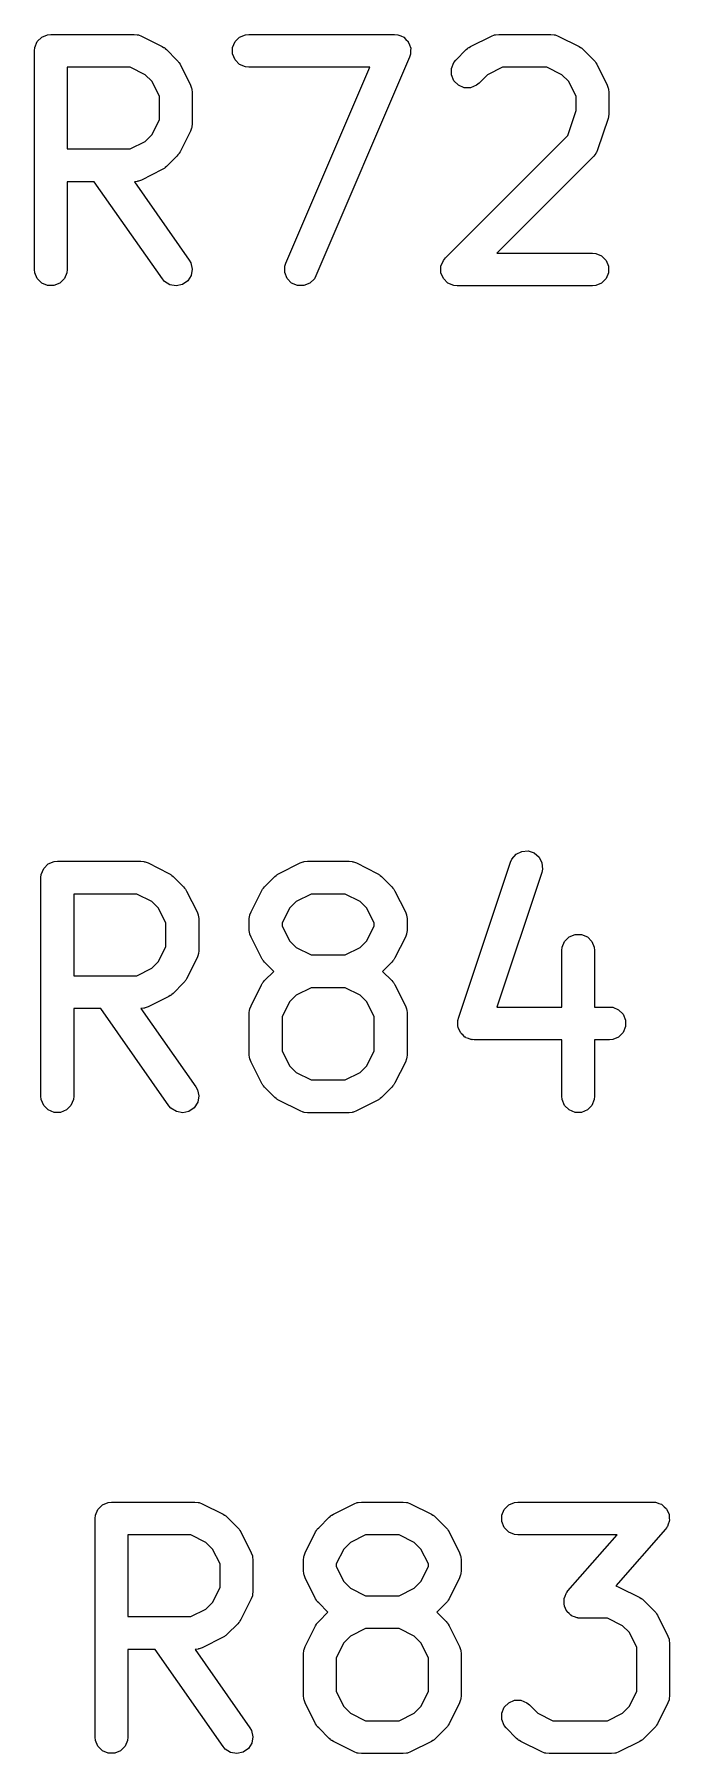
# Model space of a CAD drawing. Header units: inches. Extents: x 1.31 to 5.24, y -7.02 to -1.13.
# Drawn here: x 4.404 to 4.5183, y -2.4157 to -2.1063 of the extents above; entities that cross this region are included whole.
import ezdxf

# ---------------------------------------------------------------- set-up
doc = ezdxf.new("R2010")
doc.units = ezdxf.units.IN
doc.header["$MEASUREMENT"] = 0
doc.layers.add('F.Silkscreen', color=41, linetype='CONTINUOUS', true_color=0xf2eda1)

msp = doc.modelspace()

# ---------------------------------------------------------------- linework, layer by layer
at = {"layer": 'F.Silkscreen', "linetype": 'CONTINUOUS'}
for p, q in [((4.40446, -2.1076), (4.40528, -2.10679)), ((4.40528, -2.10679), (4.40634, -2.10635)), ((4.40634, -2.10635), (4.40692, -2.10629)), ((4.40692, -2.10629), (4.42192, -2.10629)), ((4.42192, -2.10629), (4.42249, -2.10635)), ((4.42249, -2.10635), (4.42259, -2.10639)), ((4.42259, -2.10639), (4.4227, -2.1064)), ((4.4227, -2.1064), (4.42324, -2.1066)), ((4.42324, -2.1066), (4.42699, -2.10848)), ((4.44008, -2.1076), (4.4409, -2.10679)), ((4.4409, -2.10679), (4.44196, -2.10635)), ((4.44196, -2.10635), (4.44254, -2.10629)), ((4.44254, -2.10629), (4.46879, -2.10629)), ((4.46879, -2.10629), (4.46936, -2.10635)), ((4.46936, -2.10635), (4.46938, -2.10636)), ((4.46938, -2.10636), (4.4694, -2.10636)), ((4.4694, -2.10636), (4.46991, -2.10658)), ((4.46991, -2.10658), (4.47043, -2.10679)), ((4.47043, -2.10679), (4.47044, -2.1068)), ((4.47044, -2.1068), (4.47046, -2.10681)), ((4.47046, -2.10681), (4.47084, -2.10721)), ((4.47084, -2.10721), (4.47124, -2.1076)), ((4.48246, -2.10848), (4.48621, -2.1066)), ((4.48621, -2.1066), (4.48675, -2.1064)), ((4.48675, -2.1064), (4.48686, -2.10639)), ((4.48686, -2.10639), (4.48696, -2.10635)), ((4.48696, -2.10635), (4.48753, -2.10629)), ((4.48753, -2.10629), (4.49691, -2.10629)), ((4.49691, -2.10629), (4.49748, -2.10635)), ((4.49748, -2.10635), (4.49758, -2.10639)), ((4.49758, -2.10639), (4.49769, -2.1064)), ((4.49769, -2.1064), (4.49823, -2.1066)), ((4.49823, -2.1066), (4.50198, -2.10848)), ((4.40397, -2.10924), (4.40402, -2.10867)), ((4.40397, -2.14861), (4.40397, -2.10924)), ((4.40402, -2.10867), (4.40446, -2.1076)), ((4.42699, -2.10848), (4.42723, -2.10863)), ((4.42723, -2.10863), (4.42731, -2.10866)), ((4.42731, -2.10866), (4.42739, -2.10873)), ((4.42739, -2.10873), (4.42748, -2.10879)), ((4.42748, -2.10879), (4.42753, -2.10885)), ((4.42753, -2.10885), (4.42775, -2.10903)), ((4.42775, -2.10903), (4.42963, -2.11091)), ((4.43964, -2.10867), (4.44008, -2.1076)), ((4.43964, -2.10982), (4.43964, -2.10867)), ((4.44008, -2.11089), (4.43964, -2.10982)), ((4.4715, -2.11041), (4.45463, -2.14978)), ((4.47124, -2.1076), (4.47125, -2.10762)), ((4.47125, -2.10762), (4.47126, -2.10763)), ((4.47126, -2.10763), (4.47147, -2.10815)), ((4.47147, -2.10815), (4.47168, -2.10867)), ((4.47167, -2.10986), (4.4715, -2.11041)), ((4.47168, -2.10982), (4.47167, -2.10984)), ((4.47167, -2.10984), (4.47167, -2.10986)), ((4.47168, -2.10867), (4.47168, -2.10869)), ((4.47168, -2.10869), (4.47169, -2.1087)), ((4.47169, -2.1087), (4.47168, -2.10926)), ((4.47168, -2.10926), (4.47168, -2.10982)), ((4.47982, -2.11091), (4.4817, -2.10903)), ((4.4817, -2.10903), (4.48192, -2.10885)), ((4.48192, -2.10885), (4.48197, -2.10879)), ((4.48197, -2.10879), (4.48206, -2.10873)), ((4.48206, -2.10873), (4.48214, -2.10866)), ((4.48214, -2.10866), (4.48221, -2.10863)), ((4.48221, -2.10863), (4.48246, -2.10848)), ((4.50198, -2.10848), (4.50222, -2.10863)), ((4.50222, -2.10863), (4.5023, -2.10866)), ((4.5023, -2.10866), (4.50238, -2.10873)), ((4.50238, -2.10873), (4.50247, -2.10879)), ((4.50247, -2.10879), (4.50252, -2.10885)), ((4.50252, -2.10885), (4.50274, -2.10903)), ((4.50274, -2.10903), (4.50462, -2.11091)), ((4.42122, -2.1122), (4.40987, -2.1122)), ((4.40987, -2.1122), (4.40987, -2.12691)), ((4.42392, -2.11355), (4.42122, -2.1122)), ((4.42963, -2.11091), (4.42981, -2.11113)), ((4.42981, -2.11113), (4.42987, -2.11118)), ((4.42987, -2.11118), (4.42993, -2.11127)), ((4.42993, -2.11127), (4.43, -2.11135)), ((4.43, -2.11135), (4.43003, -2.11143)), ((4.43003, -2.11143), (4.43018, -2.11167)), ((4.43018, -2.11167), (4.43206, -2.11542)), ((4.4409, -2.1117), (4.44008, -2.11089)), ((4.44196, -2.11214), (4.4409, -2.1117)), ((4.44254, -2.1122), (4.44196, -2.11214)), ((4.46431, -2.1122), (4.44254, -2.1122)), ((4.4492, -2.14745), (4.46431, -2.1122)), ((4.47901, -2.11242), (4.47945, -2.11135)), ((4.47901, -2.11357), (4.47901, -2.11242)), ((4.47945, -2.11135), (4.47982, -2.11091)), ((4.48823, -2.1122), (4.48553, -2.11355)), ((4.49621, -2.1122), (4.48823, -2.1122)), ((4.49891, -2.11355), (4.49621, -2.1122)), ((4.50462, -2.11091), (4.5048, -2.11113)), ((4.5048, -2.11113), (4.50486, -2.11118)), ((4.50486, -2.11118), (4.50492, -2.11127)), ((4.50492, -2.11127), (4.50499, -2.11135)), ((4.50499, -2.11135), (4.50502, -2.11143)), ((4.50502, -2.11143), (4.50517, -2.11167)), ((4.50517, -2.11167), (4.50705, -2.11542)), ((4.42511, -2.11474), (4.42392, -2.11355)), ((4.42646, -2.11744), (4.42511, -2.11474)), ((4.43206, -2.11542), (4.43226, -2.11596)), ((4.43226, -2.11596), (4.43227, -2.11607)), ((4.43227, -2.11607), (4.43231, -2.11617)), ((4.43231, -2.11617), (4.43237, -2.11674)), ((4.47945, -2.11463), (4.47901, -2.11357)), ((4.48027, -2.11545), (4.47945, -2.11463)), ((4.48133, -2.11589), (4.48027, -2.11545)), ((4.48248, -2.11589), (4.48133, -2.11589)), ((4.48355, -2.11545), (4.48248, -2.11589)), ((4.484, -2.11508), (4.48355, -2.11545)), ((4.48553, -2.11355), (4.484, -2.11508)), ((4.5001, -2.11474), (4.49891, -2.11355)), ((4.50145, -2.11744), (4.5001, -2.11474)), ((4.50705, -2.11542), (4.50725, -2.11596)), ((4.50725, -2.11596), (4.50726, -2.11607)), ((4.50726, -2.11607), (4.5073, -2.11617)), ((4.5073, -2.11617), (4.50736, -2.11674)), ((4.42646, -2.12167), (4.42646, -2.11744)), ((4.43237, -2.11674), (4.43237, -2.12237)), ((4.50145, -2.12001), (4.50145, -2.11744)), ((4.50736, -2.11674), (4.50736, -2.12049)), ((4.42511, -2.12437), (4.42646, -2.12167)), ((4.43237, -2.12237), (4.43231, -2.12294)), ((4.49995, -2.12452), (4.50145, -2.12001)), ((4.50721, -2.12143), (4.50533, -2.12705)), ((4.50727, -2.12114), (4.50721, -2.12143)), ((4.5073, -2.12107), (4.50727, -2.12114)), ((4.50731, -2.12096), (4.5073, -2.12107)), ((4.50734, -2.12086), (4.50731, -2.12096)), ((4.50736, -2.12049), (4.50733, -2.12079)), ((4.50733, -2.12079), (4.50734, -2.12086)), ((4.42122, -2.12691), (4.42392, -2.12557)), ((4.42392, -2.12557), (4.42511, -2.12437)), ((4.43206, -2.12369), (4.43018, -2.12744)), ((4.43226, -2.12315), (4.43206, -2.12369)), ((4.43227, -2.12304), (4.43226, -2.12315)), ((4.43231, -2.12294), (4.43227, -2.12304)), ((4.47795, -2.14653), (4.49995, -2.12452)), ((4.40987, -2.12691), (4.42122, -2.12691)), ((4.42963, -2.12821), (4.42775, -2.13008)), ((4.42981, -2.12798), (4.42963, -2.12821)), ((4.42987, -2.12793), (4.42981, -2.12798)), ((4.42993, -2.12784), (4.42987, -2.12793)), ((4.43, -2.12776), (4.42993, -2.12784)), ((4.43003, -2.12769), (4.43, -2.12776)), ((4.43018, -2.12744), (4.43003, -2.12769)), ((4.50462, -2.12821), (4.48716, -2.14566)), ((4.50499, -2.12776), (4.50462, -2.12821)), ((4.50503, -2.12766), (4.50499, -2.12776)), ((4.5051, -2.12758), (4.50503, -2.12766)), ((4.50533, -2.12705), (4.5051, -2.12758)), ((4.42699, -2.13063), (4.42324, -2.13251)), ((4.42723, -2.13048), (4.42699, -2.13063)), ((4.42731, -2.13045), (4.42723, -2.13048)), ((4.42739, -2.13038), (4.42731, -2.13045)), ((4.42748, -2.13033), (4.42739, -2.13038)), ((4.42753, -2.13027), (4.42748, -2.13033)), ((4.42775, -2.13008), (4.42753, -2.13027)), ((4.41475, -2.13282), (4.40987, -2.13282)), ((4.40987, -2.13282), (4.40987, -2.14861)), ((4.427, -2.15031), (4.41475, -2.13282)), ((4.42249, -2.13276), (4.42196, -2.13282)), ((4.42196, -2.13282), (4.43183, -2.14692)), ((4.42259, -2.13272), (4.42249, -2.13276)), ((4.4227, -2.13272), (4.42259, -2.13272)), ((4.42324, -2.13251), (4.4227, -2.13272)), ((4.43183, -2.14692), (4.43212, -2.14743)), ((4.43212, -2.14743), (4.43237, -2.14855)), ((4.44902, -2.148), (4.4492, -2.14745)), ((4.47714, -2.14804), (4.47758, -2.14697)), ((4.47758, -2.14697), (4.47795, -2.14653)), ((4.48716, -2.14566), (4.50441, -2.14566)), ((4.50441, -2.14566), (4.50498, -2.14572)), ((4.50498, -2.14572), (4.50605, -2.14616)), ((4.50605, -2.14616), (4.50686, -2.14697)), ((4.50686, -2.14697), (4.5073, -2.14804)), ((4.40402, -2.14919), (4.40397, -2.14861)), ((4.40446, -2.15026), (4.40402, -2.14919)), ((4.40528, -2.15107), (4.40446, -2.15026)), ((4.40937, -2.15026), (4.40856, -2.15107)), ((4.40981, -2.14919), (4.40937, -2.15026)), ((4.40987, -2.14861), (4.40981, -2.14919)), ((4.42737, -2.15075), (4.427, -2.15031)), ((4.43155, -2.15066), (4.4306, -2.15132)), ((4.43217, -2.14969), (4.43155, -2.15066)), ((4.43237, -2.14855), (4.43217, -2.14969)), ((4.44901, -2.14916), (4.44902, -2.148)), ((4.44944, -2.15023), (4.44901, -2.14916)), ((4.45024, -2.15105), (4.44944, -2.15023)), ((4.45435, -2.15029), (4.45352, -2.15109)), ((4.45463, -2.14978), (4.45435, -2.15029)), ((4.47714, -2.14919), (4.47714, -2.14804)), ((4.47758, -2.15026), (4.47714, -2.14919)), ((4.47839, -2.15107), (4.47758, -2.15026)), ((4.50686, -2.15026), (4.50605, -2.15107)), ((4.5073, -2.14919), (4.50686, -2.15026)), ((4.5073, -2.14804), (4.5073, -2.14919)), ((4.40634, -2.15151), (4.40528, -2.15107)), ((4.40749, -2.15151), (4.40634, -2.15151)), ((4.40856, -2.15107), (4.40749, -2.15151)), ((4.42834, -2.15137), (4.42737, -2.15075)), ((4.42948, -2.15157), (4.42834, -2.15137)), ((4.4306, -2.15132), (4.42948, -2.15157)), ((4.4513, -2.1515), (4.45024, -2.15105)), ((4.45245, -2.15152), (4.4513, -2.1515)), ((4.45352, -2.15109), (4.45245, -2.15152)), ((4.47946, -2.15151), (4.47839, -2.15107)), ((4.48003, -2.15157), (4.47946, -2.15151)), ((4.50441, -2.15157), (4.48003, -2.15157)), ((4.50498, -2.15151), (4.50441, -2.15157)), ((4.50605, -2.15107), (4.50498, -2.15151)), ((4.40564, -2.25642), (4.40646, -2.25561)), ((4.40646, -2.25561), (4.40752, -2.25517)), ((4.40752, -2.25517), (4.4081, -2.25511)), ((4.4081, -2.25511), (4.4231, -2.25511)), ((4.4231, -2.25511), (4.42367, -2.25517)), ((4.42367, -2.25517), (4.42377, -2.25521)), ((4.42377, -2.25521), (4.42388, -2.25522)), ((4.42388, -2.25522), (4.42442, -2.25542)), ((4.42442, -2.25542), (4.42817, -2.2573)), ((4.44802, -2.2573), (4.45177, -2.25542)), ((4.45177, -2.25542), (4.45231, -2.25522)), ((4.45231, -2.25522), (4.45242, -2.25521)), ((4.45242, -2.25521), (4.45252, -2.25517)), ((4.45252, -2.25517), (4.45309, -2.25511)), ((4.45309, -2.25511), (4.46059, -2.25511)), ((4.46059, -2.25511), (4.46117, -2.25517)), ((4.46117, -2.25517), (4.46127, -2.25521)), ((4.46127, -2.25521), (4.46137, -2.25522)), ((4.46137, -2.25522), (4.46191, -2.25542)), ((4.46191, -2.25542), (4.46566, -2.2573)), ((4.48029, -2.28338), (4.48966, -2.25526)), ((4.48966, -2.25526), (4.4899, -2.25473)), ((4.4899, -2.25473), (4.49065, -2.25386)), ((4.49065, -2.25386), (4.49168, -2.25334)), ((4.49168, -2.25334), (4.49283, -2.25326)), ((4.49283, -2.25326), (4.49393, -2.25362)), ((4.49393, -2.25362), (4.4948, -2.25438)), ((4.4948, -2.25438), (4.49531, -2.25541)), ((4.49531, -2.25541), (4.49539, -2.25656)), ((4.40515, -2.25806), (4.4052, -2.25749)), ((4.40515, -2.29743), (4.40515, -2.25806)), ((4.4052, -2.25749), (4.40564, -2.25642)), ((4.42817, -2.2573), (4.42842, -2.25745)), ((4.42842, -2.25745), (4.42849, -2.25748)), ((4.42849, -2.25748), (4.42857, -2.25755)), ((4.42857, -2.25755), (4.42866, -2.25761)), ((4.42866, -2.25761), (4.42871, -2.25766)), ((4.42871, -2.25766), (4.42893, -2.25785)), ((4.42893, -2.25785), (4.43081, -2.25973)), ((4.44538, -2.25973), (4.44726, -2.25785)), ((4.44726, -2.25785), (4.44748, -2.25766)), ((4.44748, -2.25766), (4.44753, -2.25761)), ((4.44753, -2.25761), (4.44762, -2.25755)), ((4.44762, -2.25755), (4.4477, -2.25748)), ((4.4477, -2.25748), (4.44778, -2.25745)), ((4.44778, -2.25745), (4.44802, -2.2573)), ((4.46566, -2.2573), (4.46591, -2.25745)), ((4.46591, -2.25745), (4.46598, -2.25748)), ((4.46598, -2.25748), (4.46606, -2.25755)), ((4.46606, -2.25755), (4.46615, -2.25761)), ((4.46615, -2.25761), (4.4662, -2.25766)), ((4.4662, -2.25766), (4.46643, -2.25785)), ((4.46643, -2.25785), (4.4683, -2.25973)), ((4.49526, -2.25712), (4.48719, -2.28136)), ((4.49539, -2.25656), (4.49526, -2.25712)), ((4.4224, -2.26102), (4.41105, -2.26102)), ((4.41105, -2.26102), (4.41105, -2.27573)), ((4.4251, -2.26237), (4.4224, -2.26102)), ((4.43081, -2.25973), (4.431, -2.25995)), ((4.431, -2.25995), (4.43105, -2.26)), ((4.43105, -2.26), (4.43111, -2.26009)), ((4.43111, -2.26009), (4.43118, -2.26017)), ((4.43118, -2.26017), (4.43121, -2.26024)), ((4.43121, -2.26024), (4.43136, -2.26049)), ((4.43136, -2.26049), (4.43324, -2.26424)), ((4.44295, -2.26424), (4.44483, -2.26049)), ((4.44483, -2.26049), (4.44498, -2.26024)), ((4.44498, -2.26024), (4.44501, -2.26017)), ((4.44501, -2.26017), (4.44508, -2.26009)), ((4.44508, -2.26009), (4.44514, -2.26)), ((4.44514, -2.26), (4.4452, -2.25995)), ((4.4452, -2.25995), (4.44538, -2.25973)), ((4.45379, -2.26102), (4.45109, -2.26237)), ((4.4599, -2.26102), (4.45379, -2.26102)), ((4.46259, -2.26237), (4.4599, -2.26102)), ((4.4683, -2.25973), (4.46849, -2.25995)), ((4.46849, -2.25995), (4.46855, -2.26)), ((4.46855, -2.26), (4.46861, -2.26009)), ((4.46861, -2.26009), (4.46867, -2.26017)), ((4.46867, -2.26017), (4.4687, -2.26024)), ((4.4687, -2.26024), (4.46886, -2.26049)), ((4.46886, -2.26049), (4.47073, -2.26424)), ((4.42629, -2.26356), (4.4251, -2.26237)), ((4.42764, -2.26626), (4.42629, -2.26356)), ((4.43324, -2.26424), (4.43344, -2.26478)), ((4.43344, -2.26478), (4.43345, -2.26489)), ((4.43345, -2.26489), (4.43349, -2.26499)), ((4.43349, -2.26499), (4.43355, -2.26556)), ((4.44264, -2.26556), (4.4427, -2.26499)), ((4.4427, -2.26499), (4.44274, -2.26489)), ((4.44274, -2.26489), (4.44275, -2.26478)), ((4.44275, -2.26478), (4.44295, -2.26424)), ((4.4499, -2.26356), (4.44855, -2.26626)), ((4.45109, -2.26237), (4.4499, -2.26356)), ((4.46379, -2.26356), (4.46259, -2.26237)), ((4.46514, -2.26626), (4.46379, -2.26356)), ((4.47073, -2.26424), (4.47094, -2.26478)), ((4.47094, -2.26478), (4.47095, -2.26489)), ((4.47095, -2.26489), (4.47099, -2.26499)), ((4.47099, -2.26499), (4.47104, -2.26556)), ((4.42764, -2.27049), (4.42764, -2.26626)), ((4.43355, -2.26556), (4.43355, -2.27119)), ((4.44264, -2.26744), (4.44264, -2.26556)), ((4.4427, -2.26801), (4.44264, -2.26744)), ((4.44274, -2.26811), (4.4427, -2.26801)), ((4.44275, -2.26822), (4.44274, -2.26811)), ((4.44295, -2.26876), (4.44275, -2.26822)), ((4.44855, -2.26626), (4.44855, -2.26674)), ((4.44855, -2.26674), (4.4499, -2.26944)), ((4.46379, -2.26944), (4.46514, -2.26674)), ((4.46514, -2.26674), (4.46514, -2.26626)), ((4.47094, -2.26822), (4.47073, -2.26876)), ((4.47095, -2.26811), (4.47094, -2.26822)), ((4.47099, -2.26801), (4.47095, -2.26811)), ((4.47104, -2.26744), (4.47099, -2.26801)), ((4.47104, -2.26556), (4.47104, -2.26744)), ((4.42629, -2.27319), (4.42764, -2.27049)), ((4.43355, -2.27119), (4.43349, -2.27176)), ((4.44483, -2.27251), (4.44295, -2.26876)), ((4.4499, -2.26944), (4.45109, -2.27064)), ((4.45109, -2.27064), (4.45379, -2.27198)), ((4.4599, -2.27198), (4.46259, -2.27064)), ((4.46259, -2.27064), (4.46379, -2.26944)), ((4.47073, -2.26876), (4.46886, -2.27251)), ((4.49888, -2.27119), (4.49894, -2.27061)), ((4.49888, -2.28136), (4.49888, -2.27119)), ((4.49894, -2.27061), (4.49938, -2.26955)), ((4.49938, -2.26955), (4.5002, -2.26873)), ((4.5002, -2.26873), (4.50126, -2.26829)), ((4.50126, -2.26829), (4.50241, -2.26829)), ((4.50241, -2.26829), (4.50348, -2.26873)), ((4.50348, -2.26873), (4.50429, -2.26955)), ((4.50429, -2.26955), (4.50473, -2.27061)), ((4.50473, -2.27061), (4.50479, -2.27119)), ((4.50479, -2.27119), (4.50479, -2.28136)), ((4.4224, -2.27573), (4.4251, -2.27438)), ((4.4251, -2.27438), (4.42629, -2.27319)), ((4.43324, -2.27251), (4.43136, -2.27626)), ((4.43344, -2.27197), (4.43324, -2.27251)), ((4.43345, -2.27186), (4.43344, -2.27197)), ((4.43349, -2.27176), (4.43345, -2.27186)), ((4.44498, -2.27276), (4.44483, -2.27251)), ((4.44501, -2.27283), (4.44498, -2.27276)), ((4.44508, -2.27291), (4.44501, -2.27283)), ((4.44514, -2.273), (4.44508, -2.27291)), ((4.4452, -2.27305), (4.44514, -2.273)), ((4.44538, -2.27327), (4.4452, -2.27305)), ((4.44704, -2.27494), (4.44538, -2.27327)), ((4.45379, -2.27198), (4.4599, -2.27198)), ((4.4683, -2.27327), (4.46664, -2.27494)), ((4.46849, -2.27305), (4.4683, -2.27327)), ((4.46855, -2.273), (4.46849, -2.27305)), ((4.46861, -2.27291), (4.46855, -2.273)), ((4.46867, -2.27283), (4.46861, -2.27291)), ((4.4687, -2.27276), (4.46867, -2.27283)), ((4.46886, -2.27251), (4.4687, -2.27276)), ((4.41105, -2.27573), (4.4224, -2.27573)), ((4.43081, -2.27702), (4.42893, -2.2789)), ((4.431, -2.2768), (4.43081, -2.27702)), ((4.43105, -2.27675), (4.431, -2.2768)), ((4.43111, -2.27666), (4.43105, -2.27675)), ((4.43118, -2.27658), (4.43111, -2.27666)), ((4.43121, -2.27651), (4.43118, -2.27658)), ((4.43136, -2.27626), (4.43121, -2.27651)), ((4.44295, -2.28112), (4.44483, -2.27737)), ((4.44483, -2.27737), (4.44498, -2.27712)), ((4.44498, -2.27712), (4.44501, -2.27705)), ((4.44501, -2.27705), (4.44508, -2.27696)), ((4.44508, -2.27696), (4.44514, -2.27688)), ((4.44514, -2.27688), (4.4452, -2.27682)), ((4.4452, -2.27682), (4.44538, -2.2766)), ((4.44538, -2.2766), (4.44704, -2.27494)), ((4.46664, -2.27494), (4.4683, -2.2766)), ((4.4683, -2.2766), (4.46849, -2.27682)), ((4.46849, -2.27682), (4.46855, -2.27688)), ((4.46855, -2.27688), (4.46861, -2.27696)), ((4.46861, -2.27696), (4.46867, -2.27705)), ((4.46867, -2.27705), (4.4687, -2.27712)), ((4.4687, -2.27712), (4.46886, -2.27737)), ((4.46886, -2.27737), (4.47073, -2.28112)), ((4.42817, -2.27945), (4.42442, -2.28133)), ((4.42842, -2.2793), (4.42817, -2.27945)), ((4.42849, -2.27927), (4.42842, -2.2793)), ((4.42857, -2.2792), (4.42849, -2.27927)), ((4.42866, -2.27914), (4.42857, -2.2792)), ((4.42871, -2.27909), (4.42866, -2.27914)), ((4.42893, -2.2789), (4.42871, -2.27909)), ((4.4499, -2.28044), (4.44855, -2.28313)), ((4.45109, -2.27924), (4.4499, -2.28044)), ((4.45379, -2.27789), (4.45109, -2.27924)), ((4.4599, -2.27789), (4.45379, -2.27789)), ((4.46259, -2.27924), (4.4599, -2.27789)), ((4.46379, -2.28044), (4.46259, -2.27924)), ((4.46514, -2.28313), (4.46379, -2.28044)), ((4.41594, -2.28164), (4.41105, -2.28164)), ((4.41105, -2.28164), (4.41105, -2.29743)), ((4.42818, -2.29913), (4.41594, -2.28164)), ((4.42367, -2.28158), (4.42314, -2.28163)), ((4.42314, -2.28163), (4.43302, -2.29574)), ((4.42377, -2.28154), (4.42367, -2.28158)), ((4.42388, -2.28153), (4.42377, -2.28154)), ((4.42442, -2.28133), (4.42388, -2.28153)), ((4.44264, -2.28244), (4.4427, -2.28186)), ((4.44264, -2.28993), (4.44264, -2.28244)), ((4.4427, -2.28186), (4.44274, -2.28176)), ((4.44274, -2.28176), (4.44275, -2.28166)), ((4.44275, -2.28166), (4.44295, -2.28112)), ((4.44855, -2.28313), (4.44855, -2.28924)), ((4.46514, -2.28924), (4.46514, -2.28313)), ((4.47073, -2.28112), (4.47094, -2.28166)), ((4.47094, -2.28166), (4.47095, -2.28176)), ((4.47095, -2.28176), (4.47099, -2.28186)), ((4.47099, -2.28186), (4.47104, -2.28244)), ((4.47104, -2.28244), (4.47104, -2.28993)), ((4.48019, -2.28373), (4.48022, -2.28366)), ((4.48022, -2.28366), (4.48029, -2.28338)), ((4.48719, -2.28136), (4.49888, -2.28136)), ((4.50479, -2.28136), (4.50746, -2.28136)), ((4.50746, -2.28136), (4.50804, -2.28141)), ((4.50804, -2.28141), (4.5091, -2.28186)), ((4.5091, -2.28186), (4.50992, -2.28267)), ((4.50992, -2.28267), (4.51036, -2.28373)), ((4.48016, -2.28394), (4.48019, -2.28379)), ((4.48019, -2.28441), (4.48016, -2.28394)), ((4.48019, -2.28379), (4.48019, -2.28373)), ((4.48019, -2.28489), (4.48019, -2.28441)), ((4.48023, -2.28498), (4.48019, -2.28489)), ((4.48024, -2.28509), (4.48023, -2.28498)), ((4.48045, -2.28551), (4.48024, -2.28509)), ((4.48063, -2.28595), (4.48045, -2.28551)), ((4.48071, -2.28603), (4.48063, -2.28595)), ((4.48076, -2.28612), (4.48071, -2.28603)), ((4.48111, -2.28643), (4.48076, -2.28612)), ((4.48145, -2.28677), (4.48111, -2.28643)), ((4.48155, -2.28681), (4.48145, -2.28677)), ((4.48163, -2.28688), (4.48155, -2.28681)), ((4.5091, -2.28677), (4.50804, -2.28721)), ((4.50992, -2.28595), (4.5091, -2.28677)), ((4.51036, -2.28489), (4.50992, -2.28595)), ((4.51036, -2.28373), (4.51036, -2.28489)), ((4.44855, -2.28924), (4.4499, -2.29194)), ((4.46379, -2.29194), (4.46514, -2.28924)), ((4.48208, -2.28703), (4.48163, -2.28688)), ((4.48251, -2.28721), (4.48208, -2.28703)), ((4.48266, -2.28722), (4.48251, -2.28721)), ((4.48272, -2.28724), (4.48266, -2.28722)), ((4.4828, -2.28723), (4.48272, -2.28724)), ((4.48309, -2.28726), (4.4828, -2.28723)), ((4.49888, -2.28726), (4.48309, -2.28726)), ((4.49888, -2.29743), (4.49888, -2.28726)), ((4.50746, -2.28726), (4.50479, -2.28726)), ((4.50479, -2.28726), (4.50479, -2.29743)), ((4.50804, -2.28721), (4.50746, -2.28726)), ((4.4427, -2.29051), (4.44264, -2.28993)), ((4.44274, -2.29061), (4.4427, -2.29051)), ((4.44275, -2.29071), (4.44274, -2.29061)), ((4.44295, -2.29126), (4.44275, -2.29071)), ((4.44483, -2.295), (4.44295, -2.29126)), ((4.4499, -2.29194), (4.45109, -2.29313)), ((4.46259, -2.29313), (4.46379, -2.29194)), ((4.47073, -2.29126), (4.46886, -2.295)), ((4.47094, -2.29071), (4.47073, -2.29126)), ((4.47095, -2.29061), (4.47094, -2.29071)), ((4.47099, -2.29051), (4.47095, -2.29061)), ((4.47104, -2.28993), (4.47099, -2.29051)), ((4.43302, -2.29574), (4.4333, -2.29624)), ((4.44498, -2.29525), (4.44483, -2.295)), ((4.44501, -2.29532), (4.44498, -2.29525)), ((4.44508, -2.29541), (4.44501, -2.29532)), ((4.44514, -2.29549), (4.44508, -2.29541)), ((4.4452, -2.29555), (4.44514, -2.29549)), ((4.44538, -2.29577), (4.4452, -2.29555)), ((4.44726, -2.29765), (4.44538, -2.29577)), ((4.45109, -2.29313), (4.45379, -2.29448)), ((4.45379, -2.29448), (4.4599, -2.29448)), ((4.4599, -2.29448), (4.46259, -2.29313)), ((4.4683, -2.29577), (4.46643, -2.29765)), ((4.46849, -2.29555), (4.4683, -2.29577)), ((4.46855, -2.29549), (4.46849, -2.29555)), ((4.46861, -2.29541), (4.46855, -2.29549)), ((4.46867, -2.29532), (4.46861, -2.29541)), ((4.4687, -2.29525), (4.46867, -2.29532)), ((4.46886, -2.295), (4.4687, -2.29525)), ((4.4052, -2.29801), (4.40515, -2.29743)), ((4.40564, -2.29907), (4.4052, -2.29801)), ((4.40646, -2.29989), (4.40564, -2.29907)), ((4.41055, -2.29907), (4.40974, -2.29989)), ((4.41099, -2.29801), (4.41055, -2.29907)), ((4.41105, -2.29743), (4.41099, -2.29801)), ((4.42855, -2.29957), (4.42818, -2.29913)), ((4.43335, -2.2985), (4.43273, -2.29948)), ((4.4333, -2.29624), (4.43355, -2.29737)), ((4.43355, -2.29737), (4.43335, -2.2985)), ((4.44748, -2.29783), (4.44726, -2.29765)), ((4.44753, -2.29789), (4.44748, -2.29783)), ((4.44762, -2.29795), (4.44753, -2.29789)), ((4.4477, -2.29801), (4.44762, -2.29795)), ((4.44778, -2.29804), (4.4477, -2.29801)), ((4.44802, -2.2982), (4.44778, -2.29804)), ((4.45177, -2.30007), (4.44802, -2.2982)), ((4.46566, -2.2982), (4.46191, -2.30007)), ((4.46591, -2.29804), (4.46566, -2.2982)), ((4.46598, -2.29801), (4.46591, -2.29804)), ((4.46606, -2.29795), (4.46598, -2.29801)), ((4.46615, -2.29789), (4.46606, -2.29795)), ((4.4662, -2.29783), (4.46615, -2.29789)), ((4.46643, -2.29765), (4.4662, -2.29783)), ((4.49894, -2.29801), (4.49888, -2.29743)), ((4.49938, -2.29907), (4.49894, -2.29801)), ((4.5002, -2.29989), (4.49938, -2.29907)), ((4.50429, -2.29907), (4.50348, -2.29989)), ((4.50473, -2.29801), (4.50429, -2.29907)), ((4.50479, -2.29743), (4.50473, -2.29801)), ((4.40752, -2.30033), (4.40646, -2.29989)), ((4.40868, -2.30033), (4.40752, -2.30033)), ((4.40974, -2.29989), (4.40868, -2.30033)), ((4.42953, -2.30019), (4.42855, -2.29957)), ((4.43066, -2.30039), (4.42953, -2.30019)), ((4.43178, -2.30014), (4.43066, -2.30039)), ((4.43273, -2.29948), (4.43178, -2.30014)), ((4.45231, -2.30028), (4.45177, -2.30007)), ((4.45242, -2.30029), (4.45231, -2.30028)), ((4.45252, -2.30033), (4.45242, -2.30029)), ((4.45309, -2.30039), (4.45252, -2.30033)), ((4.46059, -2.30039), (4.45309, -2.30039)), ((4.46117, -2.30033), (4.46059, -2.30039)), ((4.46127, -2.30029), (4.46117, -2.30033)), ((4.46137, -2.30028), (4.46127, -2.30029)), ((4.46191, -2.30007), (4.46137, -2.30028)), ((4.50126, -2.30033), (4.5002, -2.29989)), ((4.50241, -2.30033), (4.50126, -2.30033)), ((4.50348, -2.29989), (4.50241, -2.30033)), ((4.41489, -2.37342), (4.41495, -2.37284)), ((4.41489, -2.41279), (4.41489, -2.37342)), ((4.41495, -2.37284), (4.41539, -2.37178)), ((4.41539, -2.37178), (4.4162, -2.37096)), ((4.4162, -2.37096), (4.41727, -2.37052)), ((4.41727, -2.37052), (4.41784, -2.37047)), ((4.41784, -2.37047), (4.43284, -2.37047)), ((4.43284, -2.37047), (4.43342, -2.37052)), ((4.43342, -2.37052), (4.43352, -2.37056)), ((4.43352, -2.37056), (4.43362, -2.37057)), ((4.43362, -2.37057), (4.43416, -2.37078)), ((4.43416, -2.37078), (4.43791, -2.37265)), ((4.43791, -2.37265), (4.43816, -2.37281)), ((4.43816, -2.37281), (4.43823, -2.37284)), ((4.43823, -2.37284), (4.43831, -2.3729)), ((4.43831, -2.3729), (4.4384, -2.37296)), ((4.4384, -2.37296), (4.43845, -2.37302)), ((4.43845, -2.37302), (4.43868, -2.3732)), ((4.43868, -2.3732), (4.44055, -2.37508)), ((4.45513, -2.37508), (4.457, -2.3732)), ((4.457, -2.3732), (4.45723, -2.37302)), ((4.45723, -2.37302), (4.45728, -2.37296)), ((4.45728, -2.37296), (4.45737, -2.3729)), ((4.45737, -2.3729), (4.45745, -2.37284)), ((4.45745, -2.37284), (4.45752, -2.37281)), ((4.45752, -2.37281), (4.45777, -2.37265)), ((4.45777, -2.37265), (4.46152, -2.37078)), ((4.46152, -2.37078), (4.46206, -2.37057)), ((4.46206, -2.37057), (4.46216, -2.37056)), ((4.46216, -2.37056), (4.46226, -2.37052)), ((4.46226, -2.37052), (4.46284, -2.37047)), ((4.46284, -2.37047), (4.47034, -2.37047)), ((4.47034, -2.37047), (4.47091, -2.37052)), ((4.47091, -2.37052), (4.47101, -2.37056)), ((4.47101, -2.37056), (4.47112, -2.37057)), ((4.47112, -2.37057), (4.47166, -2.37078)), ((4.47166, -2.37078), (4.47541, -2.37265)), ((4.47541, -2.37265), (4.47565, -2.37281)), ((4.47565, -2.37281), (4.47573, -2.37284)), ((4.47573, -2.37284), (4.47581, -2.3729)), ((4.47581, -2.3729), (4.4759, -2.37296)), ((4.4759, -2.37296), (4.47595, -2.37302)), ((4.47595, -2.37302), (4.47617, -2.3732)), ((4.47617, -2.3732), (4.47805, -2.37508)), ((4.48806, -2.37284), (4.4885, -2.37178)), ((4.48806, -2.37399), (4.48806, -2.37284)), ((4.4885, -2.37178), (4.48932, -2.37096)), ((4.48932, -2.37096), (4.49038, -2.37052)), ((4.49038, -2.37052), (4.49096, -2.37047)), ((4.49096, -2.37047), (4.51533, -2.37047)), ((4.51533, -2.37047), (4.51564, -2.3705)), ((4.51564, -2.3705), (4.51571, -2.37049)), ((4.51571, -2.37049), (4.51577, -2.37051)), ((4.51577, -2.37051), (4.51591, -2.37052)), ((4.51591, -2.37052), (4.51635, -2.37071)), ((4.51635, -2.37071), (4.5168, -2.37086)), ((4.5168, -2.37086), (4.51688, -2.37092)), ((4.51688, -2.37092), (4.51697, -2.37096)), ((4.51697, -2.37096), (4.51731, -2.3713)), ((4.51731, -2.3713), (4.51767, -2.37162)), ((4.51767, -2.37162), (4.51772, -2.37171)), ((4.51772, -2.37171), (4.51779, -2.37178)), ((4.51779, -2.37178), (4.51797, -2.37222)), ((4.51797, -2.37222), (4.51818, -2.37265)), ((4.51818, -2.37265), (4.51819, -2.37275)), ((4.51819, -2.37275), (4.51823, -2.37284)), ((4.51823, -2.37284), (4.51823, -2.37332)), ((4.51823, -2.37332), (4.51826, -2.3738)), ((4.43214, -2.37637), (4.4208, -2.37637)), ((4.4208, -2.37637), (4.4208, -2.39109)), ((4.43484, -2.37772), (4.43214, -2.37637)), ((4.44055, -2.37508), (4.44074, -2.37531)), ((4.44074, -2.37531), (4.4408, -2.37536)), ((4.4408, -2.37536), (4.44085, -2.37545)), ((4.44085, -2.37545), (4.44092, -2.37553)), ((4.44092, -2.37553), (4.44095, -2.3756)), ((4.44095, -2.3756), (4.44111, -2.37585)), ((4.44111, -2.37585), (4.44298, -2.3796)), ((4.4527, -2.3796), (4.45457, -2.37585)), ((4.45457, -2.37585), (4.45473, -2.3756)), ((4.45473, -2.3756), (4.45476, -2.37553)), ((4.45476, -2.37553), (4.45482, -2.37545)), ((4.45482, -2.37545), (4.45488, -2.37536)), ((4.45488, -2.37536), (4.45494, -2.37531)), ((4.45494, -2.37531), (4.45513, -2.37508)), ((4.46353, -2.37637), (4.46084, -2.37772)), ((4.46964, -2.37637), (4.46353, -2.37637)), ((4.47234, -2.37772), (4.46964, -2.37637)), ((4.47805, -2.37508), (4.47823, -2.37531)), ((4.47823, -2.37531), (4.47829, -2.37536)), ((4.47829, -2.37536), (4.47835, -2.37545)), ((4.47835, -2.37545), (4.47842, -2.37553)), ((4.47842, -2.37553), (4.47845, -2.3756)), ((4.47845, -2.3756), (4.4786, -2.37585)), ((4.4786, -2.37585), (4.48048, -2.3796)), ((4.4885, -2.37506), (4.48806, -2.37399)), ((4.48932, -2.37587), (4.4885, -2.37506)), ((4.49038, -2.37631), (4.48932, -2.37587)), ((4.49096, -2.37637), (4.49038, -2.37631)), ((4.50882, -2.37637), (4.49096, -2.37637)), ((4.49999, -2.38647), (4.50882, -2.37637)), ((4.51755, -2.37536), (4.50862, -2.38557)), ((4.51773, -2.37511), (4.51755, -2.37536)), ((4.51779, -2.37506), (4.51773, -2.37511)), ((4.51781, -2.37501), (4.51779, -2.37506)), ((4.51789, -2.37489), (4.51781, -2.37501)), ((4.51804, -2.37444), (4.51789, -2.37489)), ((4.51823, -2.37399), (4.51804, -2.37444)), ((4.51826, -2.3738), (4.51823, -2.37389)), ((4.51823, -2.37389), (4.51823, -2.37399)), ((4.43604, -2.37892), (4.43484, -2.37772)), ((4.43739, -2.38161), (4.43604, -2.37892)), ((4.44298, -2.3796), (4.44319, -2.38014)), ((4.45249, -2.38014), (4.4527, -2.3796)), ((4.45964, -2.37892), (4.45829, -2.38161)), ((4.46084, -2.37772), (4.45964, -2.37892)), ((4.47353, -2.37892), (4.47234, -2.37772)), ((4.47488, -2.38161), (4.47353, -2.37892)), ((4.48048, -2.3796), (4.48068, -2.38014)), ((4.43739, -2.38584), (4.43739, -2.38161)), ((4.44319, -2.38014), (4.4432, -2.38024)), ((4.4432, -2.38024), (4.44324, -2.38034)), ((4.44324, -2.38034), (4.44329, -2.38092)), ((4.44329, -2.38092), (4.44329, -2.38654)), ((4.45239, -2.38092), (4.45244, -2.38034)), ((4.45239, -2.38279), (4.45239, -2.38092)), ((4.45244, -2.38034), (4.45248, -2.38024)), ((4.45248, -2.38024), (4.45249, -2.38014)), ((4.45829, -2.38161), (4.45829, -2.38209)), ((4.45829, -2.38209), (4.45964, -2.38479)), ((4.47353, -2.38479), (4.47488, -2.38209)), ((4.47488, -2.38209), (4.47488, -2.38161)), ((4.48068, -2.38014), (4.48069, -2.38024)), ((4.48069, -2.38024), (4.48073, -2.38034)), ((4.48073, -2.38034), (4.48079, -2.38092)), ((4.48079, -2.38092), (4.48079, -2.38279)), ((4.43604, -2.38854), (4.43739, -2.38584)), ((4.45244, -2.38337), (4.45239, -2.38279)), ((4.45248, -2.38347), (4.45244, -2.38337)), ((4.45249, -2.38357), (4.45248, -2.38347)), ((4.4527, -2.38411), (4.45249, -2.38357)), ((4.45457, -2.38786), (4.4527, -2.38411)), ((4.45964, -2.38479), (4.46084, -2.38599)), ((4.47234, -2.38599), (4.47353, -2.38479)), ((4.48048, -2.38411), (4.4786, -2.38786)), ((4.48068, -2.38357), (4.48048, -2.38411)), ((4.48069, -2.38347), (4.48068, -2.38357)), ((4.48073, -2.38337), (4.48069, -2.38347)), ((4.48079, -2.38279), (4.48073, -2.38337)), ((4.50862, -2.38557), (4.50915, -2.38578)), ((4.50915, -2.38578), (4.5129, -2.38765)), ((4.43484, -2.38974), (4.43604, -2.38854)), ((4.44298, -2.38786), (4.44111, -2.39161)), ((4.44319, -2.38732), (4.44298, -2.38786)), ((4.4432, -2.38722), (4.44319, -2.38732)), ((4.44324, -2.38712), (4.4432, -2.38722)), ((4.44329, -2.38654), (4.44324, -2.38712)), ((4.45473, -2.38811), (4.45457, -2.38786)), ((4.45476, -2.38818), (4.45473, -2.38811)), ((4.45482, -2.38826), (4.45476, -2.38818)), ((4.45488, -2.38835), (4.45482, -2.38826)), ((4.45494, -2.3884), (4.45488, -2.38835)), ((4.45513, -2.38863), (4.45494, -2.3884)), ((4.45679, -2.39029), (4.45513, -2.38863)), ((4.46084, -2.38599), (4.46353, -2.38734)), ((4.46353, -2.38734), (4.46964, -2.38734)), ((4.46964, -2.38734), (4.47234, -2.38599)), ((4.47805, -2.38863), (4.47639, -2.39029)), ((4.47823, -2.3884), (4.47805, -2.38863)), ((4.47829, -2.38835), (4.47823, -2.3884)), ((4.47835, -2.38826), (4.47829, -2.38835)), ((4.47842, -2.38818), (4.47835, -2.38826)), ((4.47845, -2.38811), (4.47842, -2.38818)), ((4.4786, -2.38786), (4.47845, -2.38811)), ((4.49928, -2.38803), (4.49931, -2.38794)), ((4.49931, -2.38851), (4.49928, -2.38803)), ((4.49931, -2.38784), (4.4995, -2.3874)), ((4.49931, -2.38794), (4.49931, -2.38784)), ((4.49931, -2.38899), (4.49931, -2.38851)), ((4.4995, -2.3874), (4.49965, -2.38694)), ((4.49965, -2.38694), (4.49973, -2.38683)), ((4.49973, -2.38683), (4.49975, -2.38678)), ((4.49975, -2.38678), (4.49981, -2.38672)), ((4.49981, -2.38672), (4.49999, -2.38647)), ((4.5129, -2.38765), (4.51315, -2.38781)), ((4.51315, -2.38781), (4.51322, -2.38784)), ((4.51322, -2.38784), (4.5133, -2.3879)), ((4.5133, -2.3879), (4.51339, -2.38796)), ((4.51339, -2.38796), (4.51344, -2.38802)), ((4.51344, -2.38802), (4.51367, -2.3882)), ((4.51367, -2.3882), (4.51554, -2.39008)), ((4.4208, -2.39109), (4.43214, -2.39109)), ((4.43214, -2.39109), (4.43484, -2.38974)), ((4.44085, -2.39201), (4.4408, -2.3921)), ((4.44092, -2.39193), (4.44085, -2.39201)), ((4.44095, -2.39186), (4.44092, -2.39193)), ((4.44111, -2.39161), (4.44095, -2.39186)), ((4.45494, -2.39218), (4.45513, -2.39195)), ((4.45513, -2.39195), (4.45679, -2.39029)), ((4.47639, -2.39029), (4.47805, -2.39195)), ((4.47805, -2.39195), (4.47823, -2.39218)), ((4.49935, -2.38908), (4.49931, -2.38899)), ((4.49936, -2.38918), (4.49935, -2.38908)), ((4.49957, -2.38961), (4.49936, -2.38918)), ((4.49975, -2.39006), (4.49957, -2.38961)), ((4.49982, -2.39013), (4.49975, -2.39006)), ((4.49987, -2.39022), (4.49982, -2.39013)), ((4.50023, -2.39053), (4.49987, -2.39022)), ((4.50057, -2.39087), (4.50023, -2.39053)), ((4.50066, -2.39091), (4.50057, -2.39087)), ((4.50073, -2.39098), (4.50066, -2.39091)), ((4.50119, -2.39113), (4.50073, -2.39098)), ((4.50163, -2.39131), (4.50119, -2.39113)), ((4.50177, -2.39133), (4.50163, -2.39131)), ((4.50183, -2.39134), (4.50177, -2.39133)), ((4.5019, -2.39134), (4.50183, -2.39134)), ((4.50221, -2.39137), (4.5019, -2.39134)), ((4.50713, -2.39137), (4.50221, -2.39137)), ((4.50983, -2.39272), (4.50713, -2.39137)), ((4.51554, -2.39008), (4.51573, -2.3903)), ((4.51573, -2.3903), (4.51579, -2.39036)), ((4.51579, -2.39036), (4.51584, -2.39044)), ((4.51584, -2.39044), (4.51591, -2.39053)), ((4.51591, -2.39053), (4.51594, -2.3906)), ((4.51594, -2.3906), (4.5161, -2.39085)), ((4.5161, -2.39085), (4.51797, -2.39459)), ((4.43791, -2.39481), (4.43416, -2.39668)), ((4.43816, -2.39465), (4.43791, -2.39481)), ((4.43823, -2.39462), (4.43816, -2.39465)), ((4.43831, -2.39455), (4.43823, -2.39462)), ((4.4384, -2.3945), (4.43831, -2.39455)), ((4.43845, -2.39444), (4.4384, -2.3945)), ((4.43868, -2.39425), (4.43845, -2.39444)), ((4.44055, -2.39238), (4.43868, -2.39425)), ((4.44074, -2.39215), (4.44055, -2.39238)), ((4.4408, -2.3921), (4.44074, -2.39215)), ((4.4527, -2.39647), (4.45457, -2.39272)), ((4.45457, -2.39272), (4.45473, -2.39247)), ((4.45473, -2.39247), (4.45476, -2.3924)), ((4.45476, -2.3924), (4.45482, -2.39232)), ((4.45482, -2.39232), (4.45488, -2.39223)), ((4.45488, -2.39223), (4.45494, -2.39218)), ((4.46084, -2.39459), (4.45964, -2.39579)), ((4.46353, -2.39324), (4.46084, -2.39459)), ((4.46964, -2.39324), (4.46353, -2.39324)), ((4.47234, -2.39459), (4.46964, -2.39324)), ((4.47353, -2.39579), (4.47234, -2.39459)), ((4.47823, -2.39218), (4.47829, -2.39223)), ((4.47829, -2.39223), (4.47835, -2.39232)), ((4.47835, -2.39232), (4.47842, -2.3924)), ((4.47842, -2.3924), (4.47845, -2.39247)), ((4.47845, -2.39247), (4.4786, -2.39272)), ((4.4786, -2.39272), (4.48048, -2.39647)), ((4.51103, -2.39391), (4.50983, -2.39272)), ((4.51238, -2.39661), (4.51103, -2.39391)), ((4.51797, -2.39459), (4.51818, -2.39514)), ((4.42568, -2.39699), (4.4208, -2.39699)), ((4.4208, -2.39699), (4.4208, -2.41279)), ((4.43792, -2.41448), (4.42568, -2.39699)), ((4.43342, -2.39694), (4.43289, -2.39699)), ((4.43289, -2.39699), (4.44276, -2.41109)), ((4.43352, -2.3969), (4.43342, -2.39694)), ((4.43362, -2.39689), (4.43352, -2.3969)), ((4.43416, -2.39668), (4.43362, -2.39689)), ((4.45239, -2.39779), (4.45244, -2.39721)), ((4.45239, -2.40529), (4.45239, -2.39779)), ((4.45244, -2.39721), (4.45248, -2.39712)), ((4.45248, -2.39712), (4.45249, -2.39701)), ((4.45249, -2.39701), (4.4527, -2.39647)), ((4.45964, -2.39579), (4.45829, -2.39849)), ((4.47488, -2.39849), (4.47353, -2.39579)), ((4.48048, -2.39647), (4.48068, -2.39701)), ((4.48068, -2.39701), (4.48069, -2.39712)), ((4.48069, -2.39712), (4.48073, -2.39721)), ((4.48073, -2.39721), (4.48079, -2.39779)), ((4.48079, -2.39779), (4.48079, -2.40529)), ((4.51238, -2.40459), (4.51238, -2.39661)), ((4.51818, -2.39514), (4.51819, -2.39524)), ((4.51819, -2.39524), (4.51823, -2.39534)), ((4.51823, -2.39534), (4.51828, -2.39592)), ((4.51828, -2.39592), (4.51828, -2.40529)), ((4.45829, -2.39849), (4.45829, -2.40459)), ((4.47488, -2.40459), (4.47488, -2.39849)), ((4.45244, -2.40587), (4.45239, -2.40529)), ((4.45248, -2.40596), (4.45244, -2.40587)), ((4.45249, -2.40607), (4.45248, -2.40596)), ((4.4527, -2.40661), (4.45249, -2.40607)), ((4.45457, -2.41036), (4.4527, -2.40661)), ((4.45829, -2.40459), (4.45964, -2.40729)), ((4.45964, -2.40729), (4.46084, -2.40849)), ((4.47234, -2.40849), (4.47353, -2.40729)), ((4.47353, -2.40729), (4.47488, -2.40459)), ((4.48048, -2.40661), (4.4786, -2.41036)), ((4.48068, -2.40607), (4.48048, -2.40661)), ((4.48069, -2.40596), (4.48068, -2.40607)), ((4.48073, -2.40587), (4.48069, -2.40596)), ((4.48079, -2.40529), (4.48073, -2.40587)), ((4.48806, -2.40846), (4.4885, -2.4074)), ((4.4885, -2.4074), (4.48932, -2.40658)), ((4.48932, -2.40658), (4.49038, -2.40614)), ((4.49038, -2.40614), (4.49153, -2.40614)), ((4.49153, -2.40614), (4.4926, -2.40658)), ((4.4926, -2.40658), (4.49305, -2.40695)), ((4.49305, -2.40695), (4.49458, -2.40849)), ((4.50983, -2.40849), (4.51103, -2.40729)), ((4.51103, -2.40729), (4.51238, -2.40459)), ((4.51797, -2.40661), (4.5161, -2.41036)), ((4.51818, -2.40607), (4.51797, -2.40661)), ((4.51819, -2.40596), (4.51818, -2.40607)), ((4.51823, -2.40587), (4.51819, -2.40596)), ((4.51828, -2.40529), (4.51823, -2.40587)), ((4.45473, -2.41061), (4.45457, -2.41036)), ((4.46084, -2.40849), (4.46353, -2.40984)), ((4.46353, -2.40984), (4.46964, -2.40984)), ((4.46964, -2.40984), (4.47234, -2.40849)), ((4.4786, -2.41036), (4.47845, -2.41061)), ((4.48806, -2.40961), (4.48806, -2.40846)), ((4.4885, -2.41068), (4.48806, -2.40961)), ((4.49458, -2.40849), (4.49728, -2.40984)), ((4.49728, -2.40984), (4.50713, -2.40984)), ((4.50713, -2.40984), (4.50983, -2.40849)), ((4.5161, -2.41036), (4.51594, -2.41061)), ((4.41495, -2.41336), (4.41489, -2.41279)), ((4.41539, -2.41443), (4.41495, -2.41336)), ((4.42074, -2.41336), (4.4203, -2.41443)), ((4.4208, -2.41279), (4.42074, -2.41336)), ((4.44276, -2.41109), (4.44304, -2.4116)), ((4.44304, -2.4116), (4.44329, -2.41272)), ((4.44329, -2.41272), (4.44309, -2.41386)), ((4.45476, -2.41068), (4.45473, -2.41061)), ((4.45482, -2.41076), (4.45476, -2.41068)), ((4.45488, -2.41085), (4.45482, -2.41076)), ((4.45494, -2.4109), (4.45488, -2.41085)), ((4.45513, -2.41113), (4.45494, -2.4109)), ((4.457, -2.413), (4.45513, -2.41113)), ((4.45723, -2.41319), (4.457, -2.413)), ((4.45728, -2.41325), (4.45723, -2.41319)), ((4.45737, -2.4133), (4.45728, -2.41325)), ((4.45745, -2.41337), (4.45737, -2.4133)), ((4.45752, -2.4134), (4.45745, -2.41337)), ((4.45777, -2.41355), (4.45752, -2.4134)), ((4.46152, -2.41543), (4.45777, -2.41355)), ((4.47541, -2.41355), (4.47166, -2.41543)), ((4.47565, -2.4134), (4.47541, -2.41355)), ((4.47573, -2.41337), (4.47565, -2.4134)), ((4.47581, -2.4133), (4.47573, -2.41337)), ((4.4759, -2.41325), (4.47581, -2.4133)), ((4.47595, -2.41319), (4.4759, -2.41325)), ((4.47617, -2.413), (4.47595, -2.41319)), ((4.47805, -2.41113), (4.47617, -2.413)), ((4.47823, -2.4109), (4.47805, -2.41113)), ((4.47829, -2.41085), (4.47823, -2.4109)), ((4.47835, -2.41076), (4.47829, -2.41085)), ((4.47842, -2.41068), (4.47835, -2.41076)), ((4.47845, -2.41061), (4.47842, -2.41068)), ((4.48887, -2.41113), (4.4885, -2.41068)), ((4.49075, -2.413), (4.48887, -2.41113)), ((4.49097, -2.41319), (4.49075, -2.413)), ((4.49102, -2.41325), (4.49097, -2.41319)), ((4.49111, -2.4133), (4.49102, -2.41325)), ((4.49119, -2.41337), (4.49111, -2.4133)), ((4.49127, -2.4134), (4.49119, -2.41337)), ((4.49151, -2.41355), (4.49127, -2.4134)), ((4.49526, -2.41543), (4.49151, -2.41355)), ((4.5129, -2.41355), (4.50915, -2.41543)), ((4.51315, -2.4134), (4.5129, -2.41355)), ((4.51322, -2.41337), (4.51315, -2.4134)), ((4.5133, -2.4133), (4.51322, -2.41337)), ((4.51339, -2.41325), (4.5133, -2.4133)), ((4.51344, -2.41319), (4.51339, -2.41325)), ((4.51367, -2.413), (4.51344, -2.41319)), ((4.51554, -2.41113), (4.51367, -2.413)), ((4.51573, -2.4109), (4.51554, -2.41113)), ((4.51579, -2.41085), (4.51573, -2.4109)), ((4.51584, -2.41076), (4.51579, -2.41085)), ((4.51591, -2.41068), (4.51584, -2.41076)), ((4.51594, -2.41061), (4.51591, -2.41068)), ((4.4162, -2.41524), (4.41539, -2.41443)), ((4.41727, -2.41568), (4.4162, -2.41524)), ((4.41842, -2.41568), (4.41727, -2.41568)), ((4.41948, -2.41524), (4.41842, -2.41568)), ((4.4203, -2.41443), (4.41948, -2.41524)), ((4.4383, -2.41492), (4.43792, -2.41448)), ((4.43927, -2.41554), (4.4383, -2.41492)), ((4.4404, -2.41574), (4.43927, -2.41554)), ((4.44153, -2.41549), (4.4404, -2.41574)), ((4.44247, -2.41483), (4.44153, -2.41549)), ((4.44309, -2.41386), (4.44247, -2.41483)), ((4.46206, -2.41564), (4.46152, -2.41543)), ((4.46216, -2.41564), (4.46206, -2.41564)), ((4.46226, -2.41568), (4.46216, -2.41564)), ((4.46284, -2.41574), (4.46226, -2.41568)), ((4.47034, -2.41574), (4.46284, -2.41574)), ((4.47091, -2.41568), (4.47034, -2.41574)), ((4.47101, -2.41564), (4.47091, -2.41568)), ((4.47112, -2.41564), (4.47101, -2.41564)), ((4.47166, -2.41543), (4.47112, -2.41564)), ((4.4958, -2.41564), (4.49526, -2.41543)), ((4.49591, -2.41564), (4.4958, -2.41564)), ((4.49601, -2.41568), (4.49591, -2.41564)), ((4.49658, -2.41574), (4.49601, -2.41568)), ((4.50783, -2.41574), (4.49658, -2.41574)), ((4.50841, -2.41568), (4.50783, -2.41574)), ((4.50851, -2.41564), (4.50841, -2.41568)), ((4.50861, -2.41564), (4.50851, -2.41564)), ((4.50915, -2.41543), (4.50861, -2.41564))]:
    msp.add_line(p, q, dxfattribs=at)

doc.saveas('drawing.dxf')
